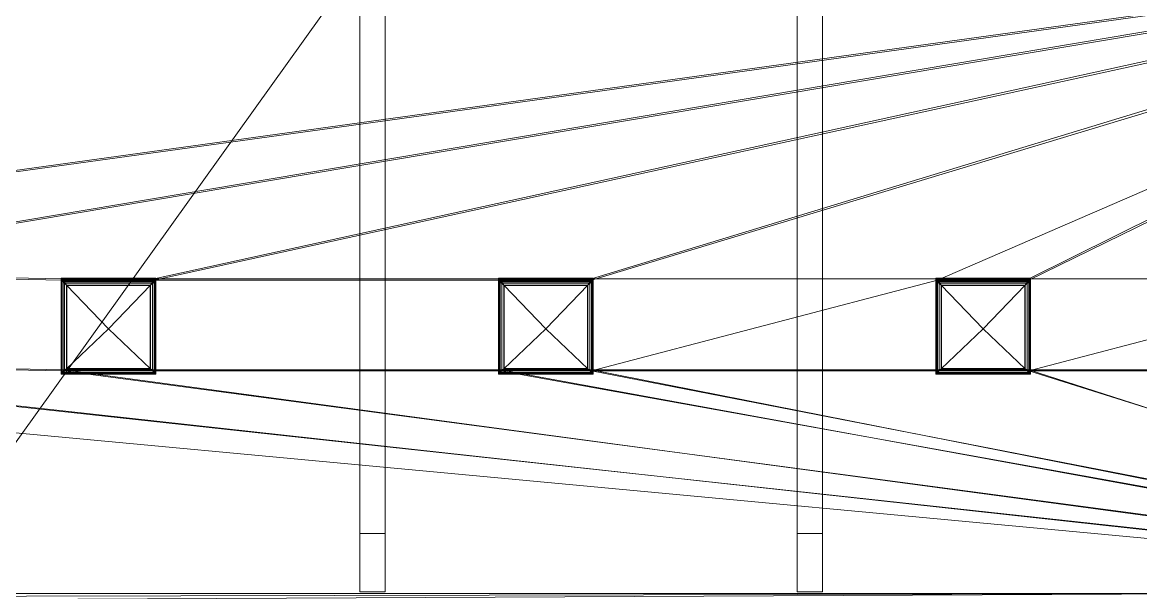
# Model space of a CAD drawing. Header units: millimetres. Extents: x -40035 to 35850, y -22604 to 20487.
# Drawn here: x 4328 to 19671, y -11693 to -3869 of the extents above; entities that cross this region are included whole.
import ezdxf

# ---------------------------------------------------------------- set-up
doc = ezdxf.new("R2010")
doc.units = ezdxf.units.MM
for name, color, linetype, lineweight in [('A-FLOR', 192, 'Continuous', 9), ('A-GLAZ', 151, 'Continuous', 9), ('A-ROOF', 132, 'Continuous', 9), ('A-WALL', 113, 'Continuous', 9), ('S-BEAM', 12, 'Continuous', 9), ('S-FNDN', 32, 'Continuous', 9)]:
    doc.layers.add(name, color=color, linetype=linetype, lineweight=lineweight)

# ---------------------------------------------------------------- blocks, each defined once
blk = doc.blocks.new('STB Unterzug - STB 25 x 50-507095-_3D_')
at = {"layer": 'S-BEAM'}
mesh = blk.add_polyface(dxfattribs=at)
corners = [(-21767, -3358), (-12772, -3358), (-12772, -3708), (-21767, -3708)]
mesh.append_faces([[corners[k] for k in face] for face in [(3, 0, 1, 2)]])
mesh = blk.add_polyface(dxfattribs=at)
corners = [(-21767, -3358, 1000), (-12772, -3358, 1800), (-12772, -3358), (-21767, -3358)]
mesh.append_faces([[corners[k] for k in face] for face in [(0, 1, 2, 3)]])
mesh = blk.add_polyface(dxfattribs=at)
corners = [(-21767, -3358), (-21767, -3708), (-21767, -3708, 1000), (-21767, -3358, 1000)]
mesh.append_faces([[corners[k] for k in face] for face in [(3, 0, 1, 2)]])
mesh = blk.add_polyface(dxfattribs=at)
corners = [(-21767, -3708, 1000), (-12772, -3708, 1800), (-12772, -3358, 1800), (-21767, -3358, 1000)]
mesh.append_faces([[corners[k] for k in face] for face in [(3, 0, 1, 2)]])
mesh = blk.add_polyface(dxfattribs=at)
corners = [(-12772, -3358), (-12772, -3358, 1800), (-12772, -3708, 1800), (-12772, -3708)]
mesh.append_faces([[corners[k] for k in face] for face in [(2, 3, 0, 1)]])
mesh = blk.add_polyface(dxfattribs=at)
corners = [(-21767, -3708), (-12772, -3708), (-12772, -3708, 1800), (-21767, -3708, 1000)]
mesh.append_faces([[corners[k] for k in face] for face in [(3, 0, 1, 2)]])
blk = doc.blocks.new('Lichtkuppel Dach - Rechteckig - Spitz - 1_25 x 1_25-701672-_3D_')
at = {"layer": 'A-GLAZ'}
mesh = blk.add_polyface(dxfattribs=at)
corners = [(603, 603, 4410), (650, 650, 4180), (-650, 650, 4180), (-603, 603, 4410)]
mesh.append_faces([[corners[k] for k in face] for face in [(3, 0, 1, 2)]])
mesh = blk.add_polyface(dxfattribs=at)
corners = [(650, 650, 4420), (650, 650, 4380), (-650, 650, 4380), (-650, 650, 4420)]
mesh.append_faces([[corners[k] for k in face] for face in [(3, 0, 1, 2)]])
mesh = blk.add_polyface(dxfattribs=at)
corners = [(-650, -650, 4180), (-650, 650, 4180), (650, 650, 4180), (650, -650, 4180), (625, -625, 4180), (625, 625, 4180), (-625, 625, 4180), (-625, -625, 4180)]
mesh.append_faces([[corners[k] for k in face] for face in [(2, 5, 6, 1), (1, 6, 7, 0)]], dxfattribs={"vtx0": -1, "vtx2": -1})
mesh.append_faces([[corners[k] for k in face] for face in [(4, 5, 2, 3), (7, 4, 3, 0)]], dxfattribs={"vtx1": -1, "vtx3": -1})
mesh = blk.add_polyface(dxfattribs=at)
corners = [(-603, 603, 4410), (-650, 650, 4180), (-650, -650, 4180), (-603, -603, 4410)]
mesh.append_faces([[corners[k] for k in face] for face in [(3, 0, 1, 2)]])
mesh = blk.add_polyface(dxfattribs=at)
corners = [(-650, -650, 4380), (-650, 650, 4380), (650, 650, 4380), (650, -650, 4380), (640, -640, 4380), (640, 640, 4380), (-640, 640, 4380), (-640, -640, 4380)]
mesh.append_faces([[corners[k] for k in face] for face in [(2, 5, 6, 1), (1, 6, 7, 0)]], dxfattribs={"vtx0": -1, "vtx2": -1})
mesh.append_faces([[corners[k] for k in face] for face in [(4, 5, 2, 3), (7, 4, 3, 0)]], dxfattribs={"vtx1": -1, "vtx3": -1})
mesh = blk.add_polyface(dxfattribs=at)
corners = [(-650, 650, 4420), (-650, 650, 4380), (-650, -650, 4380), (-650, -650, 4420)]
mesh.append_faces([[corners[k] for k in face] for face in [(3, 0, 1, 2)]])
mesh = blk.add_polyface(dxfattribs=at)
corners = [(650, -650, 4420), (650, 650, 4420), (-650, 650, 4420), (-650, -650, 4420), (-625, -625, 4420), (-625, 625, 4420), (625, 625, 4420), (625, -625, 4420)]
mesh.append_faces([[corners[k] for k in face] for face in [(2, 5, 6, 1), (1, 6, 7, 0)]], dxfattribs={"vtx0": -1, "vtx2": -1})
mesh.append_faces([[corners[k] for k in face] for face in [(4, 5, 2, 3), (7, 4, 3, 0)]], dxfattribs={"vtx1": -1, "vtx3": -1})
mesh = blk.add_polyface(dxfattribs=at)
corners = [(640, 640, 4380), (640, 640, 4410), (-640, 640, 4410), (-640, 640, 4380)]
mesh.append_faces([[corners[k] for k in face] for face in [(3, 0, 1, 2)]])
mesh = blk.add_polyface(dxfattribs=at)
corners = [(-640, -640, 4410), (-640, 640, 4410), (640, 640, 4410), (640, -640, 4410), (603, -603, 4410), (603, 603, 4410), (-603, 603, 4410), (-603, -603, 4410)]
mesh.append_faces([[corners[k] for k in face] for face in [(2, 5, 6, 1), (1, 6, 7, 0)]], dxfattribs={"vtx0": -1, "vtx2": -1})
mesh.append_faces([[corners[k] for k in face] for face in [(4, 5, 2, 3), (7, 4, 3, 0)]], dxfattribs={"vtx1": -1, "vtx3": -1})
mesh = blk.add_polyface(dxfattribs=at)
corners = [(-640, 640, 4380), (-640, 640, 4410), (-640, -640, 4410), (-640, -640, 4380)]
mesh.append_faces([[corners[k] for k in face] for face in [(3, 0, 1, 2)]])
mesh = blk.add_polyface(dxfattribs=at)
corners = [(625, 625, 4180), (577, 577, 4416), (-577, 577, 4416), (-625, 625, 4180)]
mesh.append_faces([[corners[k] for k in face] for face in [(0, 1, 2, 3)]])
mesh = blk.add_polyface(dxfattribs=at)
corners = [(625, 625, 4430), (625, 625, 4420), (-625, 625, 4420), (-625, 625, 4430)]
mesh.append_faces([[corners[k] for k in face] for face in [(0, 1, 2, 3)]])
mesh = blk.add_polyface(dxfattribs=at)
corners = [(-625, 625, 4180), (-577, 577, 4416), (-577, -577, 4416), (-625, -625, 4180)]
mesh.append_faces([[corners[k] for k in face] for face in [(0, 1, 2, 3)]])
mesh = blk.add_polyface(dxfattribs=at)
corners = [(-625, 625, 4430), (-625, 625, 4420), (-625, -625, 4420), (-625, -625, 4430)]
mesh.append_faces([[corners[k] for k in face] for face in [(0, 1, 2, 3)]])
mesh = blk.add_polyface(dxfattribs=at)
corners = [(625, -625, 4430), (625, 625, 4430), (-625, 625, 4430), (-625, -625, 4430), (-577, -577, 4430), (-577, 577, 4430), (577, 577, 4430), (577, -577, 4430)]
mesh.append_faces([[corners[k] for k in face] for face in [(2, 5, 6, 1), (1, 6, 7, 0)]], dxfattribs={"vtx0": -1, "vtx2": -1})
mesh.append_faces([[corners[k] for k in face] for face in [(4, 5, 2, 3), (7, 4, 3, 0)]], dxfattribs={"vtx1": -1, "vtx3": -1})
mesh = blk.add_polyface(dxfattribs=at)
corners = [(625, -625, 4180), (577, -577, 4416), (577, 577, 4416), (625, 625, 4180)]
mesh.append_faces([[corners[k] for k in face] for face in [(0, 1, 2, 3)]])
mesh = blk.add_polyface(dxfattribs=at)
corners = [(603, -603, 4410), (650, -650, 4180), (650, 650, 4180), (603, 603, 4410)]
mesh.append_faces([[corners[k] for k in face] for face in [(3, 0, 1, 2)]])
mesh = blk.add_polyface(dxfattribs=at)
corners = [(625, -625, 4430), (625, -625, 4420), (625, 625, 4420), (625, 625, 4430)]
mesh.append_faces([[corners[k] for k in face] for face in [(0, 1, 2, 3)]])
mesh = blk.add_polyface(dxfattribs=at)
corners = [(640, -640, 4380), (640, -640, 4410), (640, 640, 4410), (640, 640, 4380)]
mesh.append_faces([[corners[k] for k in face] for face in [(3, 0, 1, 2)]])
mesh = blk.add_polyface(dxfattribs=at)
corners = [(650, -650, 4420), (650, -650, 4380), (650, 650, 4380), (650, 650, 4420)]
mesh.append_faces([[corners[k] for k in face] for face in [(0, 1, 2, 3)]])
at = {"layer": 'A-GLAZ', "transparency": 33554496}
mesh = blk.add_polyface(dxfattribs=at)
corners = [(577, 577, 4430), (-577, 577, 4430), (0, 0, 4680)]
mesh.append_faces([[corners[k] for k in face] for face in [(1, 2, 0)]])
mesh = blk.add_polyface(dxfattribs=at)
corners = [(-577, 577, 4430), (577, 577, 4430), (577, -577, 4430), (-577, -577, 4430)]
mesh.append_faces([[corners[k] for k in face] for face in [(2, 3, 0, 1)]])
mesh = blk.add_polyface(dxfattribs=at)
corners = [(-577, 577, 4430), (-577, -577, 4430), (0, 0, 4680)]
mesh.append_faces([[corners[k] for k in face] for face in [(2, 0, 1)]])
at = {"layer": 'A-GLAZ'}
mesh = blk.add_polyface(dxfattribs=at)
corners = [(571, 571, 4416), (577, 577, 4430), (-577, 577, 4430), (-571, 571, 4416)]
mesh.append_faces([[corners[k] for k in face] for face in [(3, 0, 1, 2)]])
mesh = blk.add_polyface(dxfattribs=at)
corners = [(-577, -577, 4416), (-577, 577, 4416), (577, 577, 4416), (577, -577, 4416), (571, -571, 4416), (571, 571, 4416), (-571, 571, 4416), (-571, -571, 4416)]
mesh.append_faces([[corners[k] for k in face] for face in [(2, 5, 6, 1), (1, 6, 7, 0)]], dxfattribs={"vtx0": -1, "vtx2": -1})
mesh.append_faces([[corners[k] for k in face] for face in [(4, 5, 2, 3), (7, 4, 3, 0)]], dxfattribs={"vtx1": -1, "vtx3": -1})
mesh = blk.add_polyface(dxfattribs=at)
corners = [(-571, 571, 4416), (-577, 577, 4430), (-577, -577, 4430), (-571, -571, 4416)]
mesh.append_faces([[corners[k] for k in face] for face in [(3, 0, 1, 2)]])
at = {"layer": 'A-GLAZ', "transparency": 33554496}
mesh = blk.add_polyface(dxfattribs=at)
corners = [(577, -577, 4430), (577, 577, 4430), (0, 0, 4680)]
mesh.append_faces([[corners[k] for k in face] for face in [(1, 2, 0)]])
at = {"layer": 'A-GLAZ'}
mesh = blk.add_polyface(dxfattribs=at)
corners = [(571, -571, 4416), (577, -577, 4430), (577, 577, 4430), (571, 571, 4416)]
mesh.append_faces([[corners[k] for k in face] for face in [(3, 0, 1, 2)]])
at = {"layer": 'A-GLAZ', "transparency": 33554496}
mesh = blk.add_polyface(dxfattribs=at)
corners = [(-577, -577, 4430), (577, -577, 4430), (0, 0, 4680)]
mesh.append_faces([[corners[k] for k in face] for face in [(2, 0, 1)]])
at = {"layer": 'A-GLAZ'}
mesh = blk.add_polyface(dxfattribs=at)
corners = [(-603, -603, 4410), (-650, -650, 4180), (650, -650, 4180), (603, -603, 4410)]
mesh.append_faces([[corners[k] for k in face] for face in [(3, 0, 1, 2)]])
mesh = blk.add_polyface(dxfattribs=at)
corners = [(-625, -625, 4180), (-577, -577, 4416), (577, -577, 4416), (625, -625, 4180)]
mesh.append_faces([[corners[k] for k in face] for face in [(0, 1, 2, 3)]])
mesh = blk.add_polyface(dxfattribs=at)
corners = [(-571, -571, 4416), (-577, -577, 4430), (577, -577, 4430), (571, -571, 4416)]
mesh.append_faces([[corners[k] for k in face] for face in [(3, 0, 1, 2)]])
mesh = blk.add_polyface(dxfattribs=at)
corners = [(-650, -650, 4420), (-650, -650, 4380), (650, -650, 4380), (650, -650, 4420)]
mesh.append_faces([[corners[k] for k in face] for face in [(3, 0, 1, 2)]])
mesh = blk.add_polyface(dxfattribs=at)
corners = [(-640, -640, 4380), (-640, -640, 4410), (640, -640, 4410), (640, -640, 4380)]
mesh.append_faces([[corners[k] for k in face] for face in [(3, 0, 1, 2)]])
mesh = blk.add_polyface(dxfattribs=at)
corners = [(-625, -625, 4430), (-625, -625, 4420), (625, -625, 4420), (625, -625, 4430)]
mesh.append_faces([[corners[k] for k in face] for face in [(3, 0, 1, 2)]])

msp = doc.modelspace()

# ---------------------------------------------------------------- block references
at = {"layer": 'A-GLAZ', "extrusion": (0, -0.088547, 0.996072)}
for p in [(5511, -7216, 5304), (11511, -7216, 5304), (17511, -7216, 5304)]:
    msp.add_blockref('Lichtkuppel Dach - Rechteckig - Spitz - 1_25 x 1_25-701672-_3D_', p, dxfattribs=at)
at = {"layer": 'S-BEAM', "rotation": 90.0000000000005}
for p in [(5600, 10084, 7300), (11600, 10084, 7300)]:
    msp.add_blockref('STB Unterzug - STB 25 x 50-507095-_3D_', p, dxfattribs=at)

# ---------------------------------------------------------------- meshes
at = {"layer": 'A-FLOR'}
mesh = msp.add_polyface(dxfattribs=at)
corners = [(35708, -19573, 4300), (35708, 15367, 4300), (22023, 15367, 4300), (22023, 18917, 4300), (-33712, 18917, 4300), (-33712, 6517, 4300), (-39715, 6517, 4300), (-39715, 2191, 4300), (-39592, 2191, 4300), (-39592, 6397, 4300), (21318, 6397, 4300), (21318, -768, 4300), (20018, -768, 4300), (20018, -2468, 4300), (21083, -2468, 4300), (21083, -2288, 4300), (21318, -2288, 4300), (21318, -11703, 4300), (-39592, -11703, 4300), (-39592, -1459, 4300), (-39715, -1459, 4300), (-39715, -11823, 4300), (-33715, -11823, 4300), (-33715, -21223, 4300), (-31116, -21223, 4300), (-30206, -22450, 4300), (-28926, -22450, 4300), (-27997, -21223, 4300), (-7442, -21223, 4300), (-6513, -22476, 4300), (-5153, -22476, 4300), (-4204, -21223, 4300), (16285, -21223, 4300), (17202, -22460, 4300), (18552, -22460, 4300), (19489, -21223, 4300), (22025, -21223, 4300), (22025, -19573, 4300), (22145, -19573, 4300), (22145, -11943, 4300), (28098, -11943, 4300), (28098, 6606, 4300), (22169, 6606, 4300), (22169, 7667, 4300), (28098, 7667, 4300), (28098, 7684, 4300), (29453, 7684, 4300), (29453, -13075, 4300), (28098, -13075, 4300), (23361, -13075, 4300), (23361, -19573, 4300), (-33595, -12528, 4300), (-32515, -12528, 4300), (-32515, -11943, 4300), (-28327, -11943, 4300), (-28327, -14853, 4300), (-33595, -14853, 4300), (-33592, 9482, 4300), (-28885, 9482, 4300), (-28885, 6637, 4300), (-32515, 6637, 4300), (-32515, 7197, 4300), (-32915, 7197, 4300), (-32915, 7162, 4300), (-33592, 7162, 4300), (-8952, 6617, 4300), (-28415, 6617, 4300), (-28415, 9482, 4300), (-8952, 9482, 4300)]
mesh.append_faces([[corners[k] for k in face] for face in [(9, 6, 7, 8), (63, 60, 61, 62)]], dxfattribs={"vtx0": -1})
mesh.append_faces([[corners[k] for k in face] for face in [(31, 17, 54), (16, 41, 11, 15), (58, 67, 4, 57)]], dxfattribs={"vtx0": -1, "vtx1": -1, "vtx2": -1})
mesh.append_faces([[corners[k] for k in face] for face in [(28, 31, 54, 55), (55, 24, 27, 28), (5, 66, 59, 60)]], dxfattribs={"vtx0": -1, "vtx1": -1, "vtx3": -1})
mesh.append_faces([[corners[k] for k in face] for face in [(56, 23, 24, 55), (18, 21, 22, 17), (42, 10, 11, 41), (65, 9, 10), (16, 40, 41), (2, 45, 46, 1), (59, 66, 67, 58), (5, 64, 57, 4), (9, 5, 6)]], dxfattribs={"vtx0": -1, "vtx2": -1})
mesh.append_faces([[corners[k] for k in face] for face in [(17, 31, 32, 37), (22, 53, 54, 17), (10, 42, 43, 2)]], dxfattribs={"vtx0": -1, "vtx2": -1, "vtx3": -1})
mesh.append_faces([[corners[k] for k in face] for face in [(68, 2, 3, 4)]], dxfattribs={"vtx0": -1, "vtx3": -1})
mesh.append_faces([[corners[k] for k in face] for face in [(20, 21, 18, 19)]], dxfattribs={"vtx1": -1})
mesh.append_faces([[corners[k] for k in face] for face in [(50, 0, 47), (11, 12, 15), (67, 68, 4)]], dxfattribs={"vtx1": -1, "vtx2": -1})
mesh.append_faces([[corners[k] for k in face] for face in [(68, 65, 10, 2), (65, 66, 5, 9), (63, 64, 5, 60)]], dxfattribs={"vtx1": -1, "vtx2": -1, "vtx3": -1})
mesh.append_faces([[corners[k] for k in face] for face in [(39, 40, 16, 17), (46, 47, 0, 1), (56, 51, 22, 23)]], dxfattribs={"vtx1": -1, "vtx3": -1})
mesh.append_faces([[corners[k] for k in face] for face in [(48, 49, 50, 47), (13, 14, 15, 12)]], dxfattribs={"vtx2": -1})
mesh.append_faces([[corners[k] for k in face] for face in [(35, 36, 37, 32), (37, 38, 39, 17), (51, 52, 53, 22), (43, 44, 45, 2)]], dxfattribs={"vtx2": -1, "vtx3": -1})
mesh.append_faces([[corners[k] for k in face] for face in [(32, 33, 34, 35), (28, 29, 30, 31), (24, 25, 26, 27)]], dxfattribs={"vtx3": -1})
mesh = msp.add_polyface(dxfattribs=at)
corners = [(22023, 18917, 4000), (22023, 15367, 4000), (35708, 15367, 4000), (35708, -19573, 4000), (23361, -19573, 4000), (23361, -13075, 4000), (28098, -13075, 4000), (29453, -13075, 4000), (29453, 7684, 4000), (28098, 7684, 4000), (28098, 7667, 4000), (22169, 7667, 4000), (22169, 6606, 4000), (28098, 6606, 4000), (28098, -11943, 4000), (22145, -11943, 4000), (22145, -19573, 4000), (22025, -19573, 4000), (22025, -21223, 4000), (19489, -21223, 4000), (18552, -22460, 4000), (17202, -22460, 4000), (16285, -21223, 4000), (-4204, -21223, 4000), (-5153, -22476, 4000), (-6513, -22476, 4000), (-7442, -21223, 4000), (-27997, -21223, 4000), (-28926, -22450, 4000), (-30206, -22450, 4000), (-31116, -21223, 4000), (-33715, -21223, 4000), (-33715, -11823, 4000), (-39715, -11823, 4000), (-39715, -1459, 4000), (-39592, -1459, 4000), (-39592, -11703, 4000), (21318, -11703, 4000), (21318, -2288, 4000), (21083, -2288, 4000), (21083, -2468, 4000), (20018, -2468, 4000), (20018, -768, 4000), (21318, -768, 4000), (21318, 6397, 4000), (-39592, 6397, 4000), (-39592, 2191, 4000), (-39715, 2191, 4000), (-39715, 6517, 4000), (-33712, 6517, 4000), (-33712, 18917, 4000), (-32515, -12528, 4000), (-33595, -12528, 4000), (-33595, -14853, 4000), (-28327, -14853, 4000), (-28327, -11943, 4000), (-32515, -11943, 4000), (-28885, 9482, 4000), (-33592, 9482, 4000), (-33592, 7162, 4000), (-32915, 7162, 4000), (-32915, 7197, 4000), (-32515, 7197, 4000), (-32515, 6637, 4000), (-28885, 6637, 4000), (-28415, 6617, 4000), (-8952, 6617, 4000), (-8952, 9482, 4000), (-28415, 9482, 4000)]
mesh.append_faces([[corners[k] for k in face] for face in [(6, 4, 5), (30, 28, 29), (36, 33, 34, 35)]], dxfattribs={"vtx0": -1})
mesh.append_faces([[corners[k] for k in face] for face in [(33, 36, 32)]], dxfattribs={"vtx0": -1, "vtx1": -1})
mesh.append_faces([[corners[k] for k in face] for face in [(23, 26, 55, 37)]], dxfattribs={"vtx0": -1, "vtx1": -1, "vtx2": -1, "vtx3": -1})
mesh.append_faces([[corners[k] for k in face] for face in [(30, 54, 27, 28), (43, 13, 38, 39), (50, 68, 57, 58)]], dxfattribs={"vtx0": -1, "vtx1": -1, "vtx3": -1})
mesh.append_faces([[corners[k] for k in face] for face in [(7, 3, 4, 6), (38, 14, 15, 37), (3, 7, 8, 2), (53, 31, 32, 52), (39, 42, 43)]], dxfattribs={"vtx0": -1, "vtx2": -1})
mesh.append_faces([[corners[k] for k in face] for face in [(32, 36, 37, 55), (49, 65, 66, 45), (67, 0, 1, 44), (49, 63, 64, 65), (49, 59, 60, 63)]], dxfattribs={"vtx0": -1, "vtx2": -1, "vtx3": -1})
mesh.append_faces([[corners[k] for k in face] for face in [(47, 48, 45, 46), (62, 63, 60, 61)]], dxfattribs={"vtx1": -1})
mesh.append_faces([[corners[k] for k in face] for face in [(55, 56, 32), (13, 14, 38), (66, 67, 44), (44, 45, 66), (48, 49, 45)]], dxfattribs={"vtx1": -1, "vtx2": -1})
mesh.append_faces([[corners[k] for k in face] for face in [(22, 23, 37, 17), (11, 12, 44, 1)]], dxfattribs={"vtx1": -1, "vtx2": -1, "vtx3": -1})
mesh.append_faces([[corners[k] for k in face] for face in [(30, 31, 53, 54), (26, 27, 54, 55), (43, 44, 12, 13), (8, 9, 1, 2), (50, 0, 67, 68), (68, 65, 64, 57), (58, 59, 49, 50)]], dxfattribs={"vtx1": -1, "vtx3": -1})
mesh.append_faces([[corners[k] for k in face] for face in [(20, 21, 22, 19), (24, 25, 26, 23)]], dxfattribs={"vtx2": -1})
mesh.append_faces([[corners[k] for k in face] for face in [(17, 18, 19, 22), (15, 16, 17, 37), (56, 51, 52, 32), (9, 10, 11, 1)]], dxfattribs={"vtx2": -1, "vtx3": -1})
mesh.append_faces([[corners[k] for k in face] for face in [(39, 40, 41, 42)]], dxfattribs={"vtx3": -1})
at = {"layer": 'A-ROOF'}
mesh = msp.add_polyface(dxfattribs=at)
corners = [(27858, -11703, 8481), (27844, -2653, 9285), (-39581, -2653, 9285), (-39595, -11703, 8481), (16886, -7405, 8863), (18136, -7405, 8863), (18136, -8650, 8752), (16886, -8650, 8752), (4886, -7405, 8863), (6136, -7405, 8863), (6136, -8650, 8752), (4886, -8650, 8752), (10886, -7405, 8863), (12136, -7405, 8863), (12136, -8650, 8752), (10886, -8650, 8752), (-31114, -7312, 8871), (-29864, -7312, 8871), (-29864, -8557, 8760), (-31114, -8557, 8760), (-25114, -7312, 8871), (-23864, -7312, 8871), (-23864, -8557, 8760), (-25114, -8557, 8760), (-19114, -7312, 8871), (-17864, -7312, 8871), (-17864, -8557, 8760), (-19114, -8557, 8760), (-13114, -7312, 8871), (-11864, -7312, 8871), (-11864, -8557, 8760), (-13114, -8557, 8760), (-7114, -7312, 8871), (-5864, -7312, 8871), (-5864, -8557, 8760), (-7114, -8557, 8760), (-1114, -7312, 8871), (136, -7312, 8871), (136, -8557, 8760), (-1114, -8557, 8760), (22886, -7405, 8863), (24136, -7405, 8863), (24136, -8650, 8752), (22886, -8650, 8752), (-37114, -7312, 8871), (-35864, -7312, 8871), (-35864, -8557, 8760), (-37114, -8557, 8760)]
mesh.append_faces([[corners[k] for k in face] for face in [(4, 14, 7)]], dxfattribs={"vtx0": -1, "vtx1": -1})
mesh.append_faces([[corners[k] for k in face] for face in [(17, 20, 2, 16), (29, 32, 2, 28), (0, 39, 34), (7, 14, 0, 6)]], dxfattribs={"vtx0": -1, "vtx1": -1, "vtx2": -1})
mesh.append_faces([[corners[k] for k in face] for face in [(1, 37, 8, 9), (1, 33, 36, 37), (1, 9, 12, 13), (40, 1, 5, 6), (4, 1, 13, 14)]], dxfattribs={"vtx0": -1, "vtx1": -1, "vtx3": -1})
mesh.append_faces([[corners[k] for k in face] for face in [(3, 47, 44, 2), (2, 32, 33, 1), (38, 11, 8, 37), (34, 39, 36, 33), (10, 15, 12, 9), (6, 43, 40), (0, 14, 15), (1, 40, 41), (1, 4, 5)]], dxfattribs={"vtx0": -1, "vtx2": -1})
mesh.append_faces([[corners[k] for k in face] for face in [(2, 44, 45, 16), (2, 20, 21, 24), (2, 24, 25, 28), (0, 42, 43, 6)]], dxfattribs={"vtx0": -1, "vtx2": -1, "vtx3": -1})
mesh.append_faces([[corners[k] for k in face] for face in [(46, 47, 3, 19), (18, 19, 3, 23), (22, 23, 3, 27), (26, 27, 3, 31), (30, 31, 3, 35), (10, 11, 0, 15), (38, 39, 0, 11)]], dxfattribs={"vtx1": -1, "vtx2": -1, "vtx3": -1})
mesh.append_faces([[corners[k] for k in face] for face in [(45, 46, 19, 16), (17, 18, 23, 20), (21, 22, 27, 24), (25, 26, 31, 28), (34, 35, 3, 0), (29, 30, 35, 32), (41, 42, 0, 1)]], dxfattribs={"vtx1": -1, "vtx3": -1})
mesh = msp.add_polyface(dxfattribs=at)
corners = [(27667, -2653, 9105), (27682, -11703, 8300), (-39419, -11703, 8300), (-39405, -2653, 9105), (18136, -7389, 8683), (16886, -7389, 8683), (16886, -8634, 8573), (18136, -8634, 8573), (6136, -7389, 8683), (4886, -7389, 8683), (4886, -8634, 8573), (6136, -8634, 8573), (12136, -7389, 8683), (10886, -7389, 8683), (10886, -8634, 8573), (12136, -8634, 8573), (-29864, -7296, 8692), (-31114, -7296, 8692), (-31114, -8541, 8581), (-29864, -8541, 8581), (-23864, -7296, 8692), (-25114, -7296, 8692), (-25114, -8541, 8581), (-23864, -8541, 8581), (-17864, -7296, 8692), (-19114, -7296, 8692), (-19114, -8541, 8581), (-17864, -8541, 8581), (-11864, -7296, 8692), (-13114, -7296, 8692), (-13114, -8541, 8581), (-11864, -8541, 8581), (-5864, -7296, 8692), (-7114, -7296, 8692), (-7114, -8541, 8581), (-5864, -8541, 8581), (136, -7296, 8692), (-1114, -7296, 8692), (-1114, -8541, 8581), (136, -8541, 8581), (24136, -7389, 8683), (22886, -7389, 8683), (22886, -8634, 8573), (24136, -8634, 8573), (-35864, -7296, 8692), (-37114, -7296, 8692), (-37114, -8541, 8581), (-35864, -8541, 8581)]
mesh.append_faces([[corners[k] for k in face] for face in [(9, 36, 0, 8), (37, 32, 0, 36), (13, 8, 0, 12), (41, 4, 0, 40), (5, 12, 0, 4)]], dxfattribs={"vtx0": -1, "vtx1": -1, "vtx2": -1})
mesh.append_faces([[corners[k] for k in face] for face in [(3, 21, 16, 17), (3, 33, 28, 29), (35, 38, 1, 2), (1, 15, 6, 7)]], dxfattribs={"vtx0": -1, "vtx1": -1, "vtx3": -1})
mesh.append_faces([[corners[k] for k in face] for face in [(18, 47, 44, 17), (22, 19, 16, 21), (26, 23, 20, 25), (30, 27, 24, 29), (34, 31, 28, 33), (1, 43, 40, 0)]], dxfattribs={"vtx0": -1, "vtx2": -1})
mesh.append_faces([[corners[k] for k in face] for face in [(2, 46, 47, 18), (2, 18, 19, 22), (2, 22, 23, 26), (2, 26, 27, 30), (2, 30, 31, 34), (1, 10, 11, 14), (1, 38, 39, 10)]], dxfattribs={"vtx0": -1, "vtx2": -1, "vtx3": -1})
mesh.append_faces([[corners[k] for k in face] for face in [(34, 35, 2), (14, 15, 1)]], dxfattribs={"vtx1": -1, "vtx2": -1})
mesh.append_faces([[corners[k] for k in face] for face in [(44, 45, 3, 17), (20, 21, 3, 25), (24, 25, 3, 29), (42, 43, 1, 7)]], dxfattribs={"vtx1": -1, "vtx2": -1, "vtx3": -1})
mesh.append_faces([[corners[k] for k in face] for face in [(45, 46, 2, 3), (32, 33, 3, 0), (9, 10, 39, 36), (37, 38, 35, 32), (13, 14, 11, 8), (41, 42, 7, 4), (5, 6, 15, 12)]], dxfattribs={"vtx1": -1, "vtx3": -1})
mesh = msp.add_polyface(dxfattribs=at)
corners = [(4886, -7405, 8863), (4886, -7389, 8683), (6136, -7389, 8683), (6136, -7405, 8863)]
mesh.append_faces([[corners[k] for k in face] for face in [(3, 0, 1, 2)]])
mesh = msp.add_polyface(dxfattribs=at)
corners = [(4886, -7389, 8683), (4886, -7405, 8863), (4886, -8650, 8752), (4886, -8634, 8573)]
mesh.append_faces([[corners[k] for k in face] for face in [(1, 2, 3, 0)]])
mesh = msp.add_polyface(dxfattribs=at)
corners = [(6136, -7405, 8863), (6136, -7389, 8683), (6136, -8634, 8573), (6136, -8650, 8752)]
mesh.append_faces([[corners[k] for k in face] for face in [(3, 0, 1, 2)]])
mesh = msp.add_polyface(dxfattribs=at)
corners = [(10886, -7405, 8863), (10886, -7389, 8683), (12136, -7389, 8683), (12136, -7405, 8863)]
mesh.append_faces([[corners[k] for k in face] for face in [(3, 0, 1, 2)]])
mesh = msp.add_polyface(dxfattribs=at)
corners = [(10886, -7389, 8683), (10886, -7405, 8863), (10886, -8650, 8752), (10886, -8634, 8573)]
mesh.append_faces([[corners[k] for k in face] for face in [(1, 2, 3, 0)]])
mesh = msp.add_polyface(dxfattribs=at)
corners = [(12136, -7405, 8863), (12136, -7389, 8683), (12136, -8634, 8573), (12136, -8650, 8752)]
mesh.append_faces([[corners[k] for k in face] for face in [(3, 0, 1, 2)]])
mesh = msp.add_polyface(dxfattribs=at)
corners = [(16886, -7405, 8863), (16886, -7389, 8683), (18136, -7389, 8683), (18136, -7405, 8863)]
mesh.append_faces([[corners[k] for k in face] for face in [(3, 0, 1, 2)]])
mesh = msp.add_polyface(dxfattribs=at)
corners = [(16886, -7389, 8683), (16886, -7405, 8863), (16886, -8650, 8752), (16886, -8634, 8573)]
mesh.append_faces([[corners[k] for k in face] for face in [(1, 2, 3, 0)]])
mesh = msp.add_polyface(dxfattribs=at)
corners = [(18136, -7405, 8863), (18136, -7389, 8683), (18136, -8634, 8573), (18136, -8650, 8752)]
mesh.append_faces([[corners[k] for k in face] for face in [(3, 0, 1, 2)]])
mesh = msp.add_polyface(dxfattribs=at)
corners = [(4886, -8634, 8573), (4886, -8650, 8752), (6136, -8650, 8752), (6136, -8634, 8573)]
mesh.append_faces([[corners[k] for k in face] for face in [(1, 2, 3, 0)]])
mesh = msp.add_polyface(dxfattribs=at)
corners = [(10886, -8634, 8573), (10886, -8650, 8752), (12136, -8650, 8752), (12136, -8634, 8573)]
mesh.append_faces([[corners[k] for k in face] for face in [(1, 2, 3, 0)]])
mesh = msp.add_polyface(dxfattribs=at)
corners = [(16886, -8634, 8573), (16886, -8650, 8752), (18136, -8650, 8752), (18136, -8634, 8573)]
mesh.append_faces([[corners[k] for k in face] for face in [(1, 2, 3, 0)]])
at = {"layer": 'A-WALL'}
mesh = msp.add_polyface(dxfattribs=at)
corners = [(8958, -10883), (8958, -11683), (8958, -11683, 4000), (8958, -10883, 4000)]
mesh.append_faces([[corners[k] for k in face] for face in [(3, 0, 1, 2)]])
mesh = msp.add_polyface(dxfattribs=at)
corners = [(8958, -11683), (8958, -10883), (9308, -10883), (9308, -11683)]
mesh.append_faces([[corners[k] for k in face] for face in [(0, 1, 2, 3)]])
mesh = msp.add_polyface(dxfattribs=at)
corners = [(8958, -10883, 4000), (8958, -11683, 4000), (9308, -11683, 4000), (9308, -10883, 4000)]
mesh.append_faces([[corners[k] for k in face] for face in [(0, 1, 2, 3)]])
mesh = msp.add_polyface(dxfattribs=at)
corners = [(8958, -10883), (8958, -10883, 4000), (9308, -10883, 4000), (9308, -10883)]
mesh.append_faces([[corners[k] for k in face] for face in [(0, 1, 2, 3)]])
mesh = msp.add_polyface(dxfattribs=at)
corners = [(9308, -10883), (9308, -10883, 4000), (9308, -11683, 4000), (9308, -11683)]
mesh.append_faces([[corners[k] for k in face] for face in [(2, 3, 0, 1)]])
mesh = msp.add_polyface(dxfattribs=at)
corners = [(14958, -10883), (14958, -11683), (14958, -11683, 4000), (14958, -10883, 4000)]
mesh.append_faces([[corners[k] for k in face] for face in [(3, 0, 1, 2)]])
mesh = msp.add_polyface(dxfattribs=at)
corners = [(14958, -11683), (14958, -10883), (15308, -10883), (15308, -11683)]
mesh.append_faces([[corners[k] for k in face] for face in [(3, 0, 1, 2)]])
mesh = msp.add_polyface(dxfattribs=at)
corners = [(14958, -10883, 4000), (14958, -11683, 4000), (15308, -11683, 4000), (15308, -10883, 4000)]
mesh.append_faces([[corners[k] for k in face] for face in [(3, 0, 1, 2)]])
mesh = msp.add_polyface(dxfattribs=at)
corners = [(14958, -10883), (14958, -10883, 4000), (15308, -10883, 4000), (15308, -10883)]
mesh.append_faces([[corners[k] for k in face] for face in [(3, 0, 1, 2)]])
mesh = msp.add_polyface(dxfattribs=at)
corners = [(15308, -10883), (15308, -10883, 4000), (15308, -11683, 4000), (15308, -11683)]
mesh.append_faces([[corners[k] for k in face] for face in [(2, 3, 0, 1)]])
mesh = msp.add_polyface(dxfattribs=at)
corners = [(8958, -11683, 4000), (8958, -11683), (9308, -11683), (9308, -11683, 4000)]
mesh.append_faces([[corners[k] for k in face] for face in [(0, 1, 2, 3)]])
mesh = msp.add_polyface(dxfattribs=at)
corners = [(14958, -11683, 4000), (14958, -11683), (15308, -11683), (15308, -11683, 4000)]
mesh.append_faces([[corners[k] for k in face] for face in [(3, 0, 1, 2)]])
at = {"layer": 'S-FNDN'}
mesh = msp.add_polyface(dxfattribs=at)
corners = [(-33835, 6637, -1400), (-33835, 7349, -1400), (-33835, 8977, -1400), (-33835, 19037, -1400), (22145, 19037, -1400), (22145, 15367, -1400), (35705, 15367, -1400), (35705, -19573, -1400), (22145, -19573, -1400), (22145, -21343, -1400), (19541, -21343, -1400), (16219, -21343, -1400), (-4159, -21343, -1400), (-7442, -21343, -1400), (-33835, -21343, -1400), (-33835, -14331, -1400), (-33835, -12703, -1400), (-33835, -11943, -1400), (-39835, -11943, -1400), (-39835, 6637, -1400)]
mesh.append_faces([[corners[k] for k in face] for face in [(5, 2, 3, 4)]], dxfattribs={"vtx0": -1})
mesh.append_faces([[corners[k] for k in face] for face in [(5, 12, 1, 2)]], dxfattribs={"vtx0": -1, "vtx1": -1, "vtx3": -1})
mesh.append_faces([[corners[k] for k in face] for face in [(13, 16, 17, 0)]], dxfattribs={"vtx0": -1, "vtx2": -1, "vtx3": -1})
mesh.append_faces([[corners[k] for k in face] for face in [(11, 12, 5, 8)]], dxfattribs={"vtx1": -1, "vtx2": -1, "vtx3": -1})
mesh.append_faces([[corners[k] for k in face] for face in [(12, 13, 0, 1)]], dxfattribs={"vtx1": -1, "vtx3": -1})
mesh.append_faces([[corners[k] for k in face] for face in [(6, 7, 8, 5)]], dxfattribs={"vtx2": -1})
mesh.append_faces([[corners[k] for k in face] for face in [(13, 14, 15, 16), (8, 9, 10, 11), (17, 18, 19, 0)]], dxfattribs={"vtx3": -1})
mesh = msp.add_polyface(dxfattribs=at)
corners = [(-33835, 6637), (-39835, 6637), (-39835, -11943), (-33835, -11943), (-33835, -12703), (-33835, -14331), (-33835, -21343), (-7442, -21343), (-4159, -21343), (16219, -21343), (19541, -21343), (22145, -21343), (22145, -19573), (35705, -19573), (35705, 15367), (22145, 15367), (22145, 19037), (-33835, 19037), (-33835, 8977), (-33835, 7349)]
mesh.append_faces([[corners[k] for k in face] for face in [(7, 4, 5, 6)]], dxfattribs={"vtx0": -1})
mesh.append_faces([[corners[k] for k in face] for face in [(4, 7, 3)]], dxfattribs={"vtx0": -1, "vtx1": -1})
mesh.append_faces([[corners[k] for k in face] for face in [(8, 15, 19, 0), (0, 3, 7, 8)]], dxfattribs={"vtx0": -1, "vtx1": -1, "vtx3": -1})
mesh.append_faces([[corners[k] for k in face] for face in [(15, 8, 9, 12)]], dxfattribs={"vtx0": -1, "vtx2": -1, "vtx3": -1})
mesh.append_faces([[corners[k] for k in face] for face in [(17, 18, 15, 16), (14, 15, 12, 13)]], dxfattribs={"vtx1": -1})
mesh.append_faces([[corners[k] for k in face] for face in [(18, 19, 15)]], dxfattribs={"vtx1": -1, "vtx2": -1})
mesh.append_faces([[corners[k] for k in face] for face in [(1, 2, 3, 0), (10, 11, 12, 9)]], dxfattribs={"vtx2": -1})

doc.saveas('drawing.dxf')
